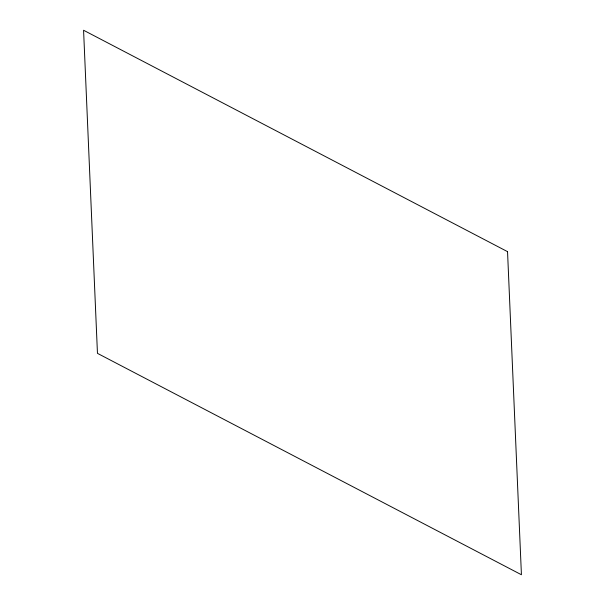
<?xml version="1.0" encoding="UTF-8"?>
<svg xmlns="http://www.w3.org/2000/svg" width="605" height="605" viewBox="0 0 605 605"><rect width="100%" height="100%" fill="white"/><g stroke="black" fill="none" stroke-linecap="round" stroke-linejoin="round"><path stroke-width="0.91" d="M507.542 251.657L83.573 30.25L97.458 353.343L521.427 574.75L507.542 251.657"/></g></svg>
